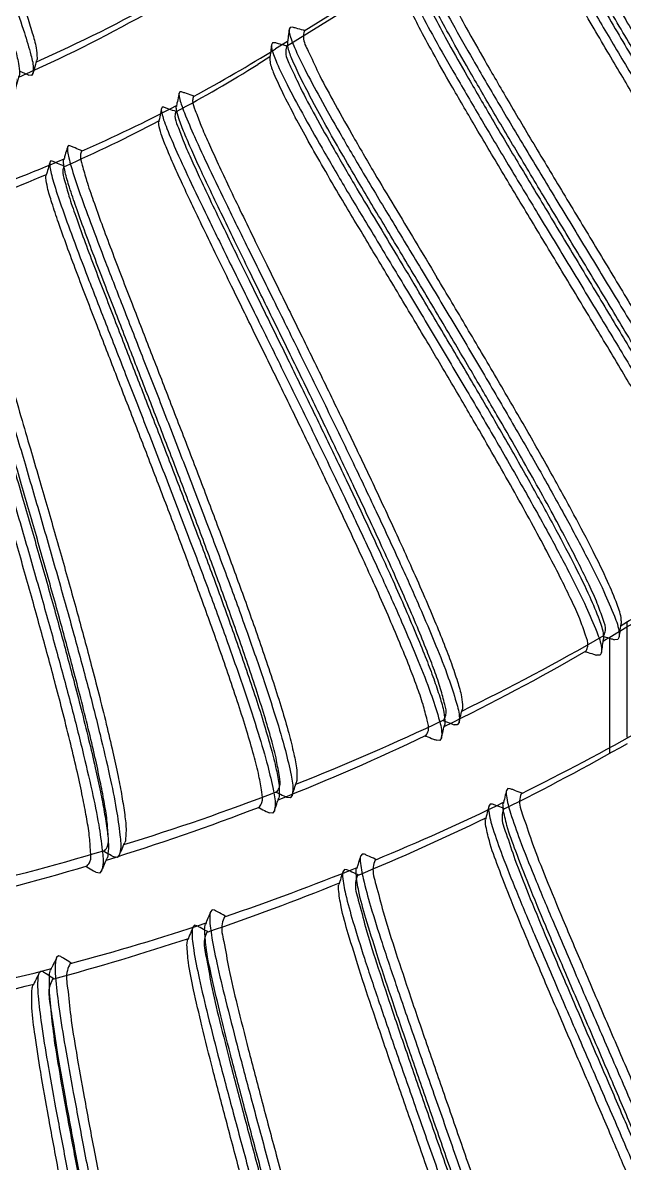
# Model space of a CAD drawing. Header units: inches. Extents: x 4821 to 127877, y 58012 to 433683.
# Drawn here: x 80522.1 to 80638, y 383498.8 to 383718.7 of the extents above; entities that cross this region are included whole.
import ezdxf

# ---------------------------------------------------------------- set-up
doc = ezdxf.new("R2010")
doc.units = ezdxf.units.IN
doc.header["$MEASUREMENT"] = 0
for name, color, linetype in [('A-FURN-FIXD', 10, 'Continuous'), ('A-WALL', 53, 'Continuous'), ('Cloums$0$A-COL-HAT', 8, 'Continuous'), ('EMG - ELEC - ID', 26, 'Continuous'), ('NECB-COLUM', 50, 'Continuous')]:
    doc.layers.add(name, color=color, linetype=linetype)

# ---------------------------------------------------------------- blocks, each defined once
blk = doc.blocks.new('COL BASEMT')
at = {"layer": 'Cloums$0$A-COL-HAT'}
h = blk.add_hatch(dxfattribs=at)
h.set_pattern_fill('ANSI31', color=256, scale=500)
h.set_pattern_definition([(45, (1452118.876, 42013.15), (-44.194174, 44.194174), [])])
h.paths.add_polyline_path([(1693546.85, 345625.99), (1693946.85, 345625.99), (1693950.94, 348875.93), (1693546.85, 348875.93)])
h.paths.add_polyline_path([(1688721.85, 335900.88), (1689121.55, 335900.88), (1689121.85, 337327.04), (1693949.19, 337326.96), (1693946.85, 345125.99), (1693546.85, 345125.99), (1693546.85, 337726.97), (1688721.85, 337727.04)])
h.paths.add_polyline_path([(1641271.85, 335200.88), (1640873.67, 335200.88), (1640871.85, 323973.06), (1689121.85, 323973.08), (1689121.4, 335200.88), (1688721.85, 335200.88), (1688721.85, 324373.08), (1641271.85, 324373.06)])
edge = h.paths.add_edge_path()
edge.add_line((1636446.85, 345125.99), (1636046.85, 345125.99))
edge.add_line((1636046.85, 345125.99), (1636049.02, 337698.91))
edge.add_arc((1626263.14, 338211.03), 9799.28, 305.315023, 357.004292, ccw=False)
edge.add_line((1631927.82, 330214.96), (1632171.53, 329896.4))
edge.add_arc((1626336.78, 338141.43), 10100.73, 305.285859, 355.375183)
edge.add_line((1636404.63, 337327), (1640874.01, 337327))
edge.add_line((1640874.01, 337327), (1640873.78, 335900.88))
edge.add_line((1640873.78, 335900.88), (1641271.85, 335900.88))
edge.add_line((1641271.85, 335900.88), (1641271.85, 337725.88))
edge.add_line((1641271.85, 337725.88), (1636446.85, 337725.88))
edge.add_line((1636446.85, 337725.88), (1636446.85, 345125.99))
h.paths.add_polyline_path([(1636046.85, 345625.99), (1636446.85, 345625.99), (1636446.85, 348875.93), (1636048.92, 348875.93)])
blk = doc.blocks.new('A$C0e128a0b')
at = {"layer": 'A-FURN-FIXD'}
for p, q in [((744.58, 408.64), (726.89, 408.64)), ((729.23, 407.4), (729.65, 407.17)), ((729.65, 407.17), (729.66, 406.67)), ((729, 405.06), (729, 405.07)), ((752.44, 390.74), (752.42, 390.36)), ((753.21, 392.4), (753.22, 392.4)), ((752.42, 390.36), (752.73, 390.15)), ((742.3, 382.92), (742.7, 382.65)), ((742.7, 382.65), (742.67, 382.16)), ((741.89, 380.6), (741.89, 380.61)), ((625.9, 376.46), (636.59, 359.22)), ((763.35, 370.08), (763.35, 370.08)), ((762.47, 368.48), (762.43, 368.1)), ((762.43, 368.1), (762.72, 367.88)), ((636.59, 359.22), (636.6, 359.22)), ((635.99, 357.45), (636.01, 357.1)), ((636.01, 357.1), (636.3, 356.94)), ((638.15, 356.71), (639.3, 354.86)), ((753.46, 357.38), (753.83, 357.08)), ((753.83, 357.08), (753.77, 356.59)), ((752.88, 355.11), (752.87, 355.12)), ((772.02, 347.08), (772.02, 347.07)), ((771.04, 345.54), (770.97, 345.16)), ((770.97, 345.16), (771.25, 344.92)), ((646.58, 342.3), (646.58, 342.29)), ((645.86, 340.46), (645.86, 340.22)), ((645.86, 340.22), (646.05, 340.11)), ((762.63, 330.96), (762.98, 330.63)), ((762.98, 330.63), (762.88, 330.15)), ((761.88, 328.75), (761.87, 328.76)), ((654.95, 325.2), (654.95, 325.2)), ((654.1, 323.43), (654.08, 323.2)), ((654.08, 323.2), (654.26, 323.07)), ((779.19, 323.49), (779.19, 323.48)), ((778.11, 322.03), (778.02, 321.66)), ((778.02, 321.66), (778.28, 321.39)), ((643.04, 317.78), (643.35, 317.55)), ((643.35, 317.55), (643.31, 317.16))]:
    blk.add_line(p, q, dxfattribs=at)
for major_axis, start_param, end_param in [((0, -344.55), 2.132639, 2.155482), ((0, -360.7), 2.056186, 2.116583), ((0, 344.55), -1.090388, -1.017899), ((0, -360.7), 1.987423, 2.047821), ((0, 344.55), -1.171836, -1.099348), ((0, 360.7), -1.222932, -1.162542), ((0, 236.88), -1.048468, -0.986111), ((0, -344.55), 1.888309, 1.960797), ((0, 360.7), -1.291694, -1.2313), ((0, 236.88), -1.129916, -1.060908), ((0, -220.73), 2.011617, 2.11081), ((0, 344.55), -1.334738, -1.262244), ((0, 236.88), -1.211365, -1.142351), ((0, -360.7), 1.781136, 1.841533)]:
    blk.add_ellipse((454.12, 224.12), major_axis=major_axis, ratio=0.9375, start_param=start_param, end_param=end_param, dxfattribs=at)
for points, knots in [([(612.09, 398.7), (612.32, 398.64), (613.08, 398.42), (614.62, 399.16), (616.76, 400.01), (619.36, 401.35), (622.34, 402.93), (625.78, 404.84), (629.68, 407.07), (633.75, 409.43), (637.67, 411.75), (641.37, 413.94), (645, 416.12), (648.72, 418.35), (652.52, 420.64), (656.36, 422.96), (660.27, 425.32), (664.27, 427.73), (668.41, 430.22), (672.67, 432.77), (676.99, 435.34), (681.25, 437.85), (685.33, 440.22), (689.08, 442.35), (692.39, 444.18), (695.3, 445.73), (697.83, 446.97), (699.93, 447.96), (701.22, 448.29), (701.73, 448.42)], [0, 0, 0, 0, 0.690239, 2.284358, 4.72726, 7.627866, 10.790025, 14.64526, 19.147212, 23.946311, 28.404651, 32.467572, 36.528566, 40.795891, 45.133806, 49.497285, 53.923198, 58.474379, 63.169886, 68.029175, 72.996436, 77.870221, 82.507879, 86.782205, 90.508502, 93.587184, 96.431268, 98.815078, 100.366223, 100.366223, 100.366223, 100.366223]), ([(611.8, 396.43), (611.81, 396.43), (612.04, 396.4), (613.1, 396.61), (615.28, 397.51), (618.78, 399.24), (623.39, 401.75), (629.02, 404.95), (635.51, 408.76), (642.62, 413.01), (650.19, 417.58), (658.01, 422.32), (665.82, 427.05), (673.37, 431.61), (680.46, 435.85), (686.93, 439.64), (692.56, 442.85), (697.18, 445.36), (700.68, 447.09), (702.86, 447.98), (703.91, 448.2), (704.14, 448.17), (704.16, 448.17)], [0, 0, 0, 0, 0.034322, 0.694612, 3.122357, 6.994947, 12.141399, 18.525059, 25.966745, 34.125712, 42.770477, 51.807306, 60.842476, 69.476209, 77.590156, 85.012601, 91.40187, 96.55442, 100.428609, 102.855193, 103.514908, 103.548885, 103.548885, 103.548885, 103.548885]), ([(703.86, 445.89), (703.65, 445.96), (702.94, 446.17), (701.49, 445.5), (699.47, 444.71), (697.02, 443.46), (694.23, 441.99), (691.05, 440.25), (687.45, 438.21), (683.52, 435.93), (679.37, 433.49), (675.12, 430.97), (670.91, 428.45), (666.83, 426), (662.91, 423.64), (659.13, 421.36), (655.43, 419.13), (651.78, 416.93), (648.19, 414.77), (644.7, 412.67), (641.23, 410.61), (637.63, 408.47), (633.81, 406.23), (629.92, 403.98), (626.28, 401.92), (623.11, 400.17), (620.33, 398.7), (617.91, 397.52), (615.9, 396.59), (614.68, 396.29), (614.2, 396.18)], [0, 0, 0, 0, 0.653019, 2.139955, 4.430175, 7.191183, 10.145732, 13.694962, 17.796573, 22.261254, 26.995035, 31.885209, 36.706219, 41.337205, 45.792221, 50.088834, 54.275232, 58.418002, 62.536257, 66.517692, 70.342647, 74.331534, 78.757898, 83.318853, 87.469377, 90.992729, 93.934891, 96.672103, 98.933779, 100.399361, 100.399361, 100.399361, 100.399361]), ([(624.05, 376.69), (624.06, 376.69), (624.3, 376.66), (625.36, 376.87), (627.55, 377.77), (631.07, 379.52), (635.69, 382.03), (641.29, 385.22), (647.72, 388.99), (654.82, 393.23), (662.4, 397.8), (670.24, 402.56), (678.08, 407.31), (685.64, 411.88), (692.72, 416.1), (699.14, 419.88), (704.75, 423.07), (709.38, 425.59), (712.91, 427.33), (715.1, 428.24), (716.16, 428.45), (716.4, 428.42), (716.41, 428.42)], [0, 0, 0, 0, 0.035958, 0.70042, 3.144311, 7.044507, 12.218462, 18.550035, 25.91017, 34.046271, 42.71695, 51.786011, 60.8534, 69.518407, 77.612922, 84.951443, 91.323918, 96.505421, 100.405887, 102.84916, 103.51312, 103.548805, 103.548805, 103.548805, 103.548805]), ([(624.34, 378.96), (624.58, 378.9), (625.38, 378.68), (627.01, 379.48), (629.39, 380.44), (632.51, 382.08), (636.49, 384.22), (641.48, 387.06), (647.54, 390.59), (654.46, 394.69), (661.9, 399.17), (669.59, 403.8), (677.27, 408.43), (684.71, 412.9), (691.6, 416.99), (697.64, 420.52), (702.61, 423.32), (706.56, 425.48), (709.66, 427.02), (712.01, 428.15), (713.4, 428.53), (713.94, 428.67)], [0, 0, 0, 0, 0.717453, 2.392969, 5.043094, 8.416437, 12.672496, 18.29253, 25.220278, 33.216506, 41.798749, 50.62578, 59.446485, 68.020348, 75.996638, 82.893591, 88.490495, 92.712112, 96.061, 98.680326, 100.330284, 100.330284, 100.330284, 100.330284]), ([(752.73, 390.15), (752.75, 390.15), (753, 390.09), (754.19, 390.2), (756.69, 390.91), (760.77, 392.37), (766.16, 394.52), (772.73, 397.27), (780.24, 400.49), (788.47, 404.05), (797.13, 407.8), (805.94, 411.59), (814.65, 415.28), (822.98, 418.72), (830.64, 421.77), (837.34, 424.27), (842.85, 426.18), (847.02, 427.31), (849.62, 427.9), (850.76, 427.73), (850.99, 427.7)], [0, 0, 0, 0, 0.048494, 0.787476, 3.477813, 7.765624, 13.543464, 20.592243, 28.720166, 37.597605, 46.992494, 56.500155, 65.84536, 74.82703, 83.054039, 90.134508, 95.930244, 100.248055, 102.992963, 103.664989, 103.664989, 103.664989, 103.664989]), ([(753.22, 392.4), (753.58, 392.3), (754.82, 391.98), (757.42, 393.03), (761.33, 394.24), (766.51, 396.35), (772.8, 398.92), (779.98, 401.98), (787.67, 405.28), (795.33, 408.58), (802.51, 411.65), (808.98, 414.39), (814.91, 416.86), (820.53, 419.16), (825.91, 421.31), (830.89, 423.23), (835.34, 424.87), (839.35, 426.25), (842.96, 427.39), (846, 428.11), (847.97, 428.45), (848.82, 428.29), (848.96, 428.26)], [0, 0, 0, 0, 1.104552, 3.744831, 7.891956, 13.375172, 20.131077, 27.962381, 36.32796, 44.7635, 52.524061, 59.296896, 65.466436, 71.440304, 77.197888, 82.535672, 87.17238, 91.198549, 95.068157, 98.33062, 100.488061, 100.89565, 100.89565, 100.89565, 100.89565]), ([(716.11, 426.15), (715.88, 426.21), (715.08, 426.43), (713.45, 425.63), (711.08, 424.67), (707.96, 423.03), (703.99, 420.9), (699.01, 418.07), (692.96, 414.54), (686.06, 410.45), (678.62, 405.98), (670.95, 401.35), (663.27, 396.72), (655.84, 392.26), (648.94, 388.16), (642.88, 384.63), (637.89, 381.81), (633.93, 379.65), (630.82, 378.09), (628.46, 376.96), (627.06, 376.58), (626.52, 376.44)], [0, 0, 0, 0, 0.716386, 2.387095, 5.031749, 8.403156, 12.648744, 18.263709, 25.170871, 33.151283, 41.723197, 50.538426, 59.354749, 67.923408, 75.904982, 82.823224, 88.434175, 92.676741, 96.03601, 98.667463, 100.327151, 100.327151, 100.327151, 100.327151]), ([(850.63, 425.32), (850.33, 425.49), (849.36, 426.03), (847.11, 425.46), (844.1, 424.82), (840.46, 423.65), (836.43, 422.27), (831.95, 420.61), (826.93, 418.68), (821.51, 416.51), (815.85, 414.2), (809.89, 411.7), (803.38, 408.95), (796.19, 405.88), (788.53, 402.59), (780.89, 399.31), (773.78, 396.29), (767.55, 393.71), (762.43, 391.74), (758.58, 390.3), (756.37, 389.83), (755.52, 389.65)], [0, 0, 0, 0, 1.008347, 3.170927, 6.442432, 10.330953, 14.37758, 19.052955, 24.434073, 30.234158, 36.24771, 42.457385, 49.27114, 57.061223, 65.477834, 73.788671, 81.544212, 88.223455, 93.641459, 97.731579, 100.325478, 100.325478, 100.325478, 100.325478]), ([(658.28, 368.26), (660.65, 369.69), (665.56, 372.64), (673.14, 377.22), (681.08, 381.98), (689.1, 386.75), (696.92, 391.32), (704.31, 395.56), (711.09, 399.33), (717.01, 402.47), (721.89, 404.93), (725.59, 406.48), (727.92, 407.4), (729.01, 407.4), (729.23, 407.4)], [0, 0, 0, 0, 8.068925, 16.754219, 25.905363, 35.139322, 44.027237, 52.403797, 60.094598, 66.726742, 72.06874, 76.093793, 78.639143, 79.304998, 79.304998, 79.304998, 79.304998]), ([(727.17, 407.74), (726.97, 407.73), (725.98, 407.72), (723.81, 406.94), (720.35, 405.5), (715.78, 403.25), (710.24, 400.35), (703.89, 396.85), (696.91, 392.89), (689.52, 388.59), (681.91, 384.11), (676.8, 381.06), (674.24, 379.53)], [0, 0, 0, 0, 0.589944, 2.938105, 6.667551, 11.691939, 17.869953, 25.020278, 32.927341, 41.357679, 50.056093, 58.760887, 58.760887, 58.760887, 58.760887]), ([(729.23, 407.4), (729.06, 407.43), (728.51, 407.51), (727.93, 407.6), (727.52, 407.67), (727.47, 407.67)], [0, 0, 0, 0, 0.52589, 1.634309, 1.760278, 1.760278, 1.760278, 1.760278]), ([(729.17, 405.05), (729.28, 405.43), (729.44, 405.97), (729.61, 406.51), (729.66, 406.67)], [0, 0, 0, 0, 1.108988, 1.581741, 1.581741, 1.581741, 1.581741]), ([(729, 405.07), (728.75, 405.17), (727.97, 405.5), (726.27, 404.83), (723.97, 404.05), (721.15, 402.75), (717.89, 401.17), (714.12, 399.23), (709.87, 396.95), (705.32, 394.43), (700.44, 391.67), (694.96, 388.52), (688.67, 384.85), (681.6, 380.66), (674.13, 376.21), (666.77, 371.79), (661.96, 368.91), (659.66, 367.53)], [0, 0, 0, 0, 0.770609, 2.458742, 5.038687, 8.097993, 11.510863, 15.721973, 20.51313, 25.644505, 30.952124, 36.94622, 44.125158, 52.275901, 60.971225, 69.558792, 77.383865, 77.383865, 77.383865, 77.383865]), ([(762.72, 367.88), (762.74, 367.87), (762.99, 367.79), (764.19, 367.82), (766.73, 368.35), (770.9, 369.51), (776.42, 371.26), (783.15, 373.52), (790.86, 376.18), (799.32, 379.14), (808.22, 382.25), (817.29, 385.4), (826.21, 388.44), (834.71, 391.24), (842.49, 393.71), (849.31, 395.71), (854.94, 397.21), (859.17, 398.03), (861.81, 398.43), (862.94, 398.18), (863.16, 398.13)], [0, 0, 0, 0, 0.049016, 0.789204, 3.484228, 7.779572, 13.567231, 20.623337, 28.746944, 37.645548, 47.063952, 56.595933, 66.000545, 74.894476, 83.03988, 90.111312, 95.916361, 100.241615, 102.991211, 103.66485, 103.66485, 103.66485, 103.66485]), ([(763.35, 370.08), (763.71, 369.96), (764.94, 369.54), (767.66, 370.42), (771.71, 371.36), (777.11, 373.12), (783.65, 375.27), (791.14, 377.84), (799.33, 380.68), (807.91, 383.66), (816.65, 386.66), (825.26, 389.57), (833.49, 392.26), (841.03, 394.62), (847.64, 396.54), (853.11, 397.98), (857.26, 398.77), (859.85, 399.13), (860.97, 398.9), (861.18, 398.86)], [0, 0, 0, 0, 1.109412, 3.796545, 8.041319, 13.640126, 20.483935, 28.406104, 37.00626, 46.06673, 55.246269, 64.302281, 72.898368, 80.822347, 87.666917, 93.268322, 97.525927, 100.250307, 100.895687, 100.895687, 100.895687, 100.895687]), ([(862.66, 395.79), (862.28, 395.99), (861.07, 396.66), (858.18, 396.02), (854.07, 395.35), (848.57, 393.85), (841.95, 391.95), (834.4, 389.58), (826.17, 386.89), (817.56, 383.98), (808.83, 380.98), (800.25, 378.01), (792.08, 375.17), (784.61, 372.62), (778.09, 370.45), (772.72, 368.81), (768.67, 367.61), (766.37, 367.29), (765.48, 367.17)], [0, 0, 0, 0, 1.241629, 3.98204, 8.254519, 13.867337, 20.72205, 28.654579, 37.255081, 46.308455, 55.482481, 64.534508, 73.118983, 81.021165, 87.843037, 93.418181, 97.636813, 100.298727, 100.298727, 100.298727, 100.298727]), ([(753.08, 392.41), (752.93, 392.02), (752.72, 391.46), (752.51, 390.91), (752.44, 390.74)], [0, 0, 0, 0, 1.176813, 1.676702, 1.676702, 1.676702, 1.676702]), ([(752.73, 390.15), (752.87, 390.12), (753.4, 389.99), (754, 389.85), (754.45, 389.74), (754.52, 389.73)], [0, 0, 0, 0, 0.437538, 1.614782, 1.815134, 1.815134, 1.815134, 1.815134]), ([(646.05, 340.11), (646.08, 340.1), (646.33, 340.07), (646.92, 340.19), (647.9, 340.48), (649.89, 341.23), (653.12, 342.64), (657.87, 344.85), (663.7, 347.66), (670.43, 350.96), (677.83, 354.61), (685.71, 358.5), (693.85, 362.48), (702, 366.43), (709.91, 370.19), (717.38, 373.66), (724.22, 376.72), (730.17, 379.24), (735.05, 381.18), (738.74, 382.36), (741.05, 383.03), (742.09, 382.94), (742.3, 382.92)], [0, 0, 0, 0, 0.103211, 0.738199, 1.749354, 3.139811, 6.998583, 12.142051, 18.53737, 25.990967, 34.15619, 42.790462, 51.792323, 60.772634, 69.372092, 77.536232, 84.996676, 91.406067, 96.568055, 100.455476, 102.912367, 103.545475, 103.545475, 103.545475, 103.545475]), ([(646.58, 342.29), (646.79, 342.24), (647.5, 342.07), (648.99, 342.73), (651.12, 343.47), (653.71, 344.63), (656.68, 345.98), (660.11, 347.59), (664.02, 349.47), (668.15, 351.48), (672.17, 353.45), (675.96, 355.3), (679.64, 357.11), (683.39, 358.95), (687.23, 360.82), (691.12, 362.72), (695.02, 364.61), (698.92, 366.48), (702.8, 368.34), (706.6, 370.14), (710.35, 371.88), (714.19, 373.66), (718.29, 375.52), (722.52, 377.39), (726.57, 379.11), (730.11, 380.55), (733.2, 381.73), (735.89, 382.63), (738.11, 383.32), (739.45, 383.42), (739.98, 383.46)], [0, 0, 0, 0, 0.621638, 2.15968, 4.542814, 7.39109, 10.462042, 14.167728, 18.509561, 23.207867, 27.654919, 31.673596, 35.593543, 39.701261, 43.920633, 48.162618, 52.404908, 56.649432, 60.886348, 65.040177, 69.005095, 73.036121, 77.492811, 82.241039, 86.654574, 90.423552, 93.530045, 96.392371, 98.793906, 100.374527, 100.374527, 100.374527, 100.374527]), ([(742.3, 382.92), (742.13, 382.96), (741.59, 383.09), (741.01, 383.23), (740.6, 383.33), (740.56, 383.34)], [0, 0, 0, 0, 0.526371, 1.635251, 1.76706, 1.76706, 1.76706, 1.76706]), ([(742.06, 380.58), (742.2, 380.95), (742.4, 381.48), (742.61, 382), (742.67, 382.16)], [0, 0, 0, 0, 1.108691, 1.580776, 1.580776, 1.580776, 1.580776]), ([(741.89, 380.61), (741.66, 380.74), (740.94, 381.12), (739.27, 380.65), (737.04, 380.11), (734.3, 379.13), (731.17, 377.95), (727.55, 376.47), (723.45, 374.72), (719.17, 372.83), (715.05, 370.96), (711.17, 369.17), (707.37, 367.38), (703.51, 365.55), (699.58, 363.68), (695.67, 361.8), (691.8, 359.92), (687.96, 358.05), (684.18, 356.2), (680.49, 354.39), (676.86, 352.61), (673.1, 350.77), (669.1, 348.82), (665.02, 346.84), (661.17, 344.99), (657.81, 343.41), (654.88, 342.07), (652.33, 340.99), (650.24, 340.12), (648.98, 339.82), (648.49, 339.7)], [0, 0, 0, 0, 0.748026, 2.356489, 4.799364, 7.699858, 10.856165, 14.704036, 19.199422, 23.998447, 28.460661, 32.511977, 36.55425, 40.798507, 45.08662, 49.337857, 53.544301, 57.72473, 61.880413, 65.915626, 69.778852, 73.773486, 78.201556, 82.844539, 87.109465, 90.742827, 93.767187, 96.57388, 98.907645, 100.404407, 100.404407, 100.404407, 100.404407]), ([(658.32, 369.99), (660, 370.99), (663.45, 373.06), (668.76, 376.25), (672.39, 378.42), (674.24, 379.53)], [0, 0, 0, 0, 5.716377, 11.773914, 18.093891, 18.093891, 18.093891, 18.093891]), ([(636.6, 359.22), (636.91, 359.16), (637.97, 358.98), (640.08, 360.1), (643.27, 361.49), (647.49, 363.8), (652.62, 366.66), (656.33, 368.83), (658.32, 369.99)], [0, 0, 0, 0, 0.932995, 3.150505, 6.657325, 11.347271, 17.165017, 23.900694, 23.900694, 23.900694, 23.900694]), ([(763.22, 370.1), (763.04, 369.72), (762.79, 369.18), (762.55, 368.64), (762.47, 368.48)], [0, 0, 0, 0, 1.177283, 1.677567, 1.677567, 1.677567, 1.677567]), ([(636.3, 356.94), (636.31, 356.94), (636.52, 356.91), (637.5, 357.09), (639.53, 357.91), (642.8, 359.5), (647.13, 361.83), (652.42, 364.82), (656.23, 367.06), (658.28, 368.26)], [0, 0, 0, 0, 0.019814, 0.640149, 2.88409, 6.472908, 11.324497, 17.307829, 24.257931, 24.257931, 24.257931, 24.257931]), ([(771.25, 344.92), (771.27, 344.91), (771.52, 344.81), (772.72, 344.75), (775.31, 345.1), (779.55, 345.96), (785.18, 347.3), (792.04, 349.06), (799.91, 351.15), (808.53, 353.48), (817.6, 355.94), (826.85, 358.41), (835.94, 360.78), (844.59, 362.96), (852.51, 364.85), (859.43, 366.34), (865.14, 367.43), (869.42, 367.93), (872.07, 368.14), (873.19, 367.81), (873.4, 367.74)], [0, 0, 0, 0, 0.049144, 0.794029, 3.517258, 7.824742, 13.598727, 20.660966, 28.802404, 37.691641, 47.093431, 56.620057, 66.021057, 74.910664, 83.051715, 90.119383, 95.921055, 100.243699, 102.991742, 103.664589, 103.664589, 103.664589, 103.664589]), ([(772.02, 347.07), (772.37, 346.92), (773.58, 346.42), (776.34, 347.1), (780.45, 347.74), (785.95, 349.1), (792.61, 350.76), (800.25, 352.78), (808.6, 355.01), (817.36, 357.35), (826.27, 359.71), (835.05, 361.97), (843.43, 364.06), (851.1, 365.86), (857.82, 367.31), (863.36, 368.28), (867.57, 368.92), (869.92, 368.82), (870.84, 368.77)], [0, 0, 0, 0, 1.109454, 3.801206, 8.043855, 13.64191, 20.487136, 28.411489, 37.009737, 46.069461, 55.249242, 64.305031, 72.900508, 80.823805, 87.66794, 93.268946, 97.526139, 100.250366, 100.250366, 100.250366, 100.250366]), ([(659.66, 367.53), (658.15, 366.65), (655.29, 364.98), (651.21, 362.65), (648.61, 361.24), (647.41, 360.58)], [0, 0, 0, 0, 5.100043, 9.713068, 13.749771, 13.749771, 13.749771, 13.749771]), ([(762.72, 367.88), (762.86, 367.83), (763.38, 367.67), (763.97, 367.48), (764.41, 367.34), (764.48, 367.32)], [0, 0, 0, 0, 0.437086, 1.613892, 1.819375, 1.819375, 1.819375, 1.819375]), ([(872.75, 365.44), (872.39, 365.67), (871.22, 366.43), (868.3, 366), (864.15, 365.63), (858.57, 364.54), (851.85, 363.13), (844.16, 361.32), (835.78, 359.24), (827.01, 356.97), (818.1, 354.61), (809.35, 352.28), (801.01, 350.05), (793.4, 348.05), (786.75, 346.36), (781.29, 345.12), (777.17, 344.22), (774.86, 344.07), (773.96, 344.01)], [0, 0, 0, 0, 1.241645, 3.981918, 8.254058, 13.866536, 20.7209, 28.652832, 37.252735, 46.305871, 55.480111, 64.5313, 73.113721, 81.017862, 87.841079, 93.415585, 97.632078, 100.298708, 100.298708, 100.298708, 100.298708]), ([(638.37, 356.67), (638.55, 356.68), (639.37, 356.73), (641.12, 357.46), (643.96, 358.74), (646.14, 359.91), (647.41, 360.58)], [0, 0, 0, 0, 0.509925, 2.435047, 5.517171, 9.697905, 9.697905, 9.697905, 9.697905]), ([(636.45, 359.14), (636.35, 358.75), (636.19, 358.19), (636.04, 357.63), (635.99, 357.45)], [0, 0, 0, 0, 1.108355, 1.634601, 1.634601, 1.634601, 1.634601]), ([(654.26, 323.07), (654.29, 323.06), (654.53, 323.01), (655.12, 323.08), (656.09, 323.27), (658.09, 323.83), (661.38, 324.93), (666.24, 326.71), (672.24, 328.99), (679.2, 331.7), (686.88, 334.7), (695.06, 337.9), (703.53, 341.19), (712.02, 344.44), (720.25, 347.53), (728, 350.34), (735.06, 352.81), (741.18, 354.8), (746.17, 356.3), (749.9, 357.15), (752.23, 357.61), (753.25, 357.42), (753.46, 357.38)], [0, 0, 0, 0, 0.103343, 0.730982, 1.719263, 3.073615, 6.851374, 11.959171, 18.342201, 25.797585, 33.979378, 42.642314, 51.703123, 60.770099, 69.442843, 77.63266, 85.106161, 91.518952, 96.655639, 100.480809, 102.913515, 103.545791, 103.545791, 103.545791, 103.545791]), ([(654.96, 325.2), (655.16, 325.13), (655.85, 324.89), (657.39, 325.42), (659.68, 326), (662.68, 327.07), (666.21, 328.32), (670.11, 329.79), (674.19, 331.34), (678.2, 332.89), (682.04, 334.38), (685.73, 335.81), (689.4, 337.24), (693.16, 338.7), (697.01, 340.19), (700.9, 341.69), (704.8, 343.18), (708.71, 344.67), (712.61, 346.14), (716.44, 347.57), (720.21, 348.95), (723.98, 350.32), (727.89, 351.71), (731.98, 353.13), (736.14, 354.52), (740.14, 355.79), (743.78, 356.86), (746.87, 357.62), (749.28, 358.14), (750.65, 358.13), (751.18, 358.12)], [0, 0, 0, 0, 0.621894, 2.136035, 4.562821, 7.738689, 11.471663, 15.64814, 20.026533, 24.328774, 28.343541, 32.158248, 35.984001, 39.973761, 44.052477, 48.157301, 52.264104, 56.374575, 60.485997, 64.547816, 68.456215, 72.324422, 76.372528, 80.704603, 85.118118, 89.333285, 93.102642, 96.316421, 98.79164, 100.367745, 100.367745, 100.367745, 100.367745]), ([(753.46, 357.38), (753.29, 357.44), (752.76, 357.62), (752.2, 357.81), (751.8, 357.94), (751.76, 357.96)], [0, 0, 0, 0, 0.525588, 1.634139, 1.767189, 1.767189, 1.767189, 1.767189]), ([(636.3, 356.94), (636.46, 356.92), (636.99, 356.86), (637.6, 356.78), (638.06, 356.72), (638.15, 356.71)], [0, 0, 0, 0, 0.470618, 1.578171, 1.842484, 1.842484, 1.842484, 1.842484]), ([(753.03, 355.08), (753.21, 355.43), (753.45, 355.94), (753.69, 356.44), (753.77, 356.59)], [0, 0, 0, 0, 1.108907, 1.58126, 1.58126, 1.58126, 1.58126]), ([(752.87, 355.12), (752.65, 355.26), (751.96, 355.71), (750.25, 355.38), (747.88, 355.02), (744.76, 354.19), (741.13, 353.14), (737.13, 351.87), (732.96, 350.48), (728.85, 349.05), (724.92, 347.65), (721.1, 346.27), (717.27, 344.86), (713.35, 343.4), (709.39, 341.91), (705.46, 340.41), (701.58, 338.92), (697.73, 337.44), (693.94, 335.97), (690.23, 334.53), (686.6, 333.12), (682.95, 331.71), (679.14, 330.23), (675.14, 328.69), (671.08, 327.14), (667.19, 325.69), (663.68, 324.42), (660.71, 323.44), (658.45, 322.72), (657.16, 322.52), (656.67, 322.45)], [0, 0, 0, 0, 0.749702, 2.340985, 4.833895, 8.054077, 11.815543, 16.028855, 20.449365, 24.797751, 28.869157, 32.779421, 36.768441, 40.926984, 45.109327, 49.246857, 53.329573, 57.376412, 61.396927, 65.330333, 69.102648, 72.878621, 76.867243, 81.151672, 85.515891, 89.677765, 93.393233, 96.534895, 98.918309, 100.399505, 100.399505, 100.399505, 100.399505]), ([(771.89, 347.1), (771.69, 346.74), (771.41, 346.22), (771.13, 345.7), (771.04, 345.54)], [0, 0, 0, 0, 1.177473, 1.677953, 1.677953, 1.677953, 1.677953]), ([(771.25, 344.92), (771.39, 344.86), (771.9, 344.66), (772.47, 344.43), (772.9, 344.26), (772.97, 344.23)], [0, 0, 0, 0, 0.436678, 1.613452, 1.816468, 1.816468, 1.816468, 1.816468]), ([(646.43, 342.11), (646.3, 341.73), (646.11, 341.18), (645.92, 340.63), (645.86, 340.46)], [0, 0, 0, 0, 1.109122, 1.635892, 1.635892, 1.635892, 1.635892]), ([(646.05, 340.11), (646.2, 340.08), (646.73, 339.97), (647.36, 339.85), (647.83, 339.75), (647.94, 339.73)], [0, 0, 0, 0, 0.472739, 1.581808, 1.908916, 1.908916, 1.908916, 1.908916]), ([(778.28, 321.39), (778.3, 321.39), (778.54, 321.27), (779.73, 321.12), (782.31, 321.27), (786.59, 321.81), (792.28, 322.74), (799.24, 323.99), (807.22, 325.5), (815.97, 327.19), (825.17, 328.97), (834.56, 330.76), (843.78, 332.47), (852.56, 334), (860.58, 335.31), (867.59, 336.29), (873.36, 336.96), (877.67, 337.15), (880.35, 337.17), (881.45, 336.76), (881.66, 336.68)], [0, 0, 0, 0, 0.048671, 0.788412, 3.481527, 7.774072, 13.557288, 20.61318, 28.74774, 37.632742, 47.031855, 56.557725, 65.960571, 74.853465, 83.000969, 90.075005, 95.865794, 100.205031, 102.985128, 103.664832, 103.664832, 103.664832, 103.664832]), ([(779.19, 323.48), (779.53, 323.31), (780.7, 322.71), (783.5, 323.19), (787.64, 323.53), (793.21, 324.48), (799.97, 325.65), (807.71, 327.11), (816.19, 328.72), (825.07, 330.41), (834.12, 332.11), (843.02, 333.73), (851.51, 335.2), (859.29, 336.43), (866.09, 337.39), (871.68, 337.94), (875.92, 338.28), (878.26, 338), (879.17, 337.89)], [0, 0, 0, 0, 1.109425, 3.796269, 8.040724, 13.639115, 20.481867, 28.405721, 37.003738, 46.063848, 55.243643, 64.29914, 72.894582, 80.818066, 87.66502, 93.265747, 97.521373, 100.250423, 100.250423, 100.250423, 100.250423]), ([(880.86, 334.42), (880.52, 334.69), (879.4, 335.53), (876.46, 335.31), (872.29, 335.25), (866.66, 334.57), (859.86, 333.65), (852.07, 332.41), (843.57, 330.94), (834.68, 329.33), (825.64, 327.63), (816.76, 325.94), (808.3, 324.33), (800.57, 322.89), (793.83, 321.69), (788.3, 320.85), (784.14, 320.26), (781.82, 320.28), (780.93, 320.29)], [0, 0, 0, 0, 1.241691, 3.98684, 8.257455, 13.869623, 20.726828, 28.658824, 37.258531, 46.3113, 55.485463, 64.536969, 73.119284, 81.023146, 87.84411, 93.418903, 97.637233, 100.298901, 100.298901, 100.298901, 100.298901]), ([(662, 307.43), (662.21, 307.35), (662.93, 307.05), (664.6, 307.48), (667.07, 307.89), (670.35, 308.76), (674.4, 309.83), (679.19, 311.18), (684.52, 312.72), (690.03, 314.33), (695.36, 315.89), (700.29, 317.33), (704.81, 318.65), (709.07, 319.89), (713.25, 321.09), (717.42, 322.28), (721.58, 323.45), (725.63, 324.57), (729.6, 325.65), (733.67, 326.74), (737.99, 327.86), (742.44, 328.97), (746.65, 329.96), (750.34, 330.76), (753.54, 331.38), (756.3, 331.79), (758.58, 332.08), (759.9, 331.95), (760.43, 331.9)], [0, 0, 0, 0, 0.651321, 2.270947, 4.861313, 8.197187, 12.275415, 17.28241, 22.90697, 28.693396, 34.269165, 39.314117, 43.888833, 48.190529, 52.441385, 56.750863, 61.041252, 65.211385, 69.179719, 73.220502, 77.685136, 82.409775, 86.782482, 90.512603, 93.592128, 96.435771, 98.815271, 100.379624, 100.379624, 100.379624, 100.379624]), ([(762.63, 330.96), (762.46, 331.04), (761.96, 331.26), (761.41, 331.5), (761.02, 331.67), (760.98, 331.68)], [0, 0, 0, 0, 0.526408, 1.635306, 1.767139, 1.767139, 1.767139, 1.767139]), ([(661.14, 305.37), (661.17, 305.36), (661.41, 305.29), (662.01, 305.31), (663.02, 305.42), (665.11, 305.82), (668.52, 306.65), (673.53, 308.01), (679.68, 309.76), (686.76, 311.83), (694.57, 314.14), (702.91, 316.61), (711.58, 319.14), (720.26, 321.64), (728.68, 323.99), (736.6, 326.13), (743.82, 327.97), (750.08, 329.43), (755.2, 330.5), (759.02, 331.03), (761.41, 331.29), (762.42, 331.02), (762.63, 330.97)], [0, 0, 0, 0, 0.103589, 0.739317, 1.751646, 3.143621, 7.006789, 12.152711, 18.523406, 25.907023, 33.97759, 42.606376, 51.642797, 60.68316, 69.335654, 77.509232, 84.97615, 91.392524, 96.560111, 100.451821, 102.911327, 103.54559, 103.54559, 103.54559, 103.54559]), ([(762.03, 328.7), (762.23, 329.04), (762.51, 329.52), (762.79, 330), (762.88, 330.15)], [0, 0, 0, 0, 1.10848, 1.579988, 1.579988, 1.579988, 1.579988]), ([(761.87, 328.76), (761.67, 328.92), (761.03, 329.42), (759.35, 329.25), (757.11, 329.12), (754.32, 328.64), (751.11, 328.03), (747.4, 327.22), (743.16, 326.22), (738.69, 325.11), (734.35, 323.98), (730.26, 322.89), (726.27, 321.8), (722.19, 320.67), (718.01, 319.5), (713.81, 318.3), (709.62, 317.1), (705.33, 315.86), (700.78, 314.53), (695.82, 313.08), (690.48, 311.51), (684.98, 309.91), (679.7, 308.39), (674.99, 307.07), (671.03, 306), (667.83, 305.23), (665.41, 304.68), (664.04, 304.58), (663.52, 304.55)], [0, 0, 0, 0, 0.73442, 2.30614, 4.698343, 7.555406, 10.646755, 14.401491, 18.802608, 23.551682, 28.031204, 32.085401, 36.080675, 40.28082, 44.595846, 48.926178, 53.194259, 57.518251, 62.123077, 67.207394, 72.80627, 78.580889, 84.153404, 89.071492, 93.048475, 96.30133, 98.815172, 100.378993, 100.378993, 100.378993, 100.378993]), ([(654.79, 325.03), (654.64, 324.67), (654.41, 324.13), (654.17, 323.6), (654.1, 323.43)], [0, 0, 0, 0, 1.108962, 1.63566, 1.63566, 1.63566, 1.63566]), ([(654.26, 323.07), (654.41, 323.02), (654.92, 322.87), (655.54, 322.69), (656.01, 322.56), (656.11, 322.53)], [0, 0, 0, 0, 0.472704, 1.581505, 1.907329, 1.907329, 1.907329, 1.907329]), ([(779.06, 323.52), (778.84, 323.17), (778.52, 322.68), (778.21, 322.18), (778.11, 322.03)], [0, 0, 0, 0, 1.177297, 1.678364, 1.678364, 1.678364, 1.678364]), ([(778.28, 321.39), (778.42, 321.33), (778.91, 321.09), (779.47, 320.82), (779.89, 320.61), (779.95, 320.58)], [0, 0, 0, 0, 0.437021, 1.613842, 1.815004, 1.815004, 1.815004, 1.815004]), ([(546.31, 276.47), (546.36, 276.47), (546.59, 276.46), (547.12, 276.62), (547.97, 276.91), (549.15, 277.39), (550.62, 278.02), (553.14, 279.15), (556.95, 280.92), (562.26, 283.43), (568.46, 286.38), (575.33, 289.65), (582.69, 293.12), (590.32, 296.69), (598.08, 300.27), (605.76, 303.75), (613.19, 307.03), (620.17, 310.03), (626.51, 312.65), (631.98, 314.77), (636.45, 316.39), (639.81, 317.35), (641.91, 317.91), (642.84, 317.8), (643.04, 317.78)], [0, 0, 0, 0, 0.147105, 0.695557, 1.591431, 2.834682, 4.416251, 6.311419, 10.968519, 16.761395, 23.575404, 31.131765, 39.137588, 47.475633, 55.910696, 64.252041, 72.258936, 79.817539, 86.640782, 92.448936, 97.126469, 100.636037, 102.837662, 103.429414, 103.429414, 103.429414, 103.429414]), ([(547, 278.57), (547.18, 278.56), (547.87, 278.52), (549.24, 279.19), (551.32, 279.98), (553.85, 281.15), (556.78, 282.49), (560.15, 284.06), (564, 285.88), (568.19, 287.86), (572.66, 289.97), (577.62, 292.32), (583.37, 295.02), (589.91, 298.06), (596.82, 301.24), (603.46, 304.23), (609.36, 306.85), (614.49, 309.07), (619.1, 311.03), (623.43, 312.81), (627.43, 314.4), (630.94, 315.72), (634.01, 316.82), (636.68, 317.64), (638.87, 318.28), (640.18, 318.38), (640.7, 318.42)], [0, 0, 0, 0, 0.535256, 2.013641, 4.344768, 7.154447, 10.182806, 13.846186, 18.081075, 22.686123, 27.460613, 32.617145, 38.828085, 46.127417, 53.809494, 61.19933, 67.558099, 72.812019, 77.64007, 82.300773, 86.596318, 90.319291, 93.382982, 96.213561, 98.576216, 100.113406, 100.113406, 100.113406, 100.113406]), ([(643.04, 317.78), (642.57, 317.92), (641.97, 318.09), (641.38, 318.26), (641.26, 318.3)], [0, 0, 0, 0, 1.460857, 1.825694, 1.825694, 1.825694, 1.825694])]:
    blk.add_open_spline(points, degree=3, knots=knots, dxfattribs=at)
for points in [[(727.47, 407.67), (727.37, 407.69), (727.27, 407.7), (727.16, 407.72)], [(729.11, 404.86), (729.13, 404.93), (729.15, 404.99), (729.17, 405.05)], [(753.14, 392.55), (753.12, 392.5), (753.1, 392.46), (753.08, 392.41)], [(754.52, 389.73), (754.6, 389.71), (754.68, 389.69), (754.77, 389.67)], [(755.52, 389.65), (755.26, 389.65), (755.01, 389.64), (754.76, 389.63)], [(739.98, 383.46), (740.07, 383.44), (740.17, 383.43), (740.26, 383.42)], [(740.56, 383.34), (740.46, 383.37), (740.36, 383.39), (740.26, 383.42)], [(741.98, 380.4), (742.01, 380.46), (742.03, 380.52), (742.06, 380.58)], [(763.28, 370.24), (763.26, 370.19), (763.24, 370.15), (763.22, 370.1)], [(764.48, 367.32), (764.56, 367.29), (764.64, 367.27), (764.72, 367.24)], [(765.48, 367.17), (765.22, 367.18), (764.97, 367.2), (764.71, 367.21)], [(636.51, 359.35), (636.49, 359.28), (636.47, 359.21), (636.45, 359.14)], [(751.18, 358.12), (751.27, 358.1), (751.37, 358.08), (751.46, 358.06)], [(751.76, 357.96), (751.66, 357.99), (751.56, 358.02), (751.46, 358.06)], [(638.15, 356.71), (638.23, 356.7), (638.3, 356.69), (638.38, 356.68)], [(752.95, 354.9), (752.98, 354.96), (753.01, 355.02), (753.03, 355.08)], [(771.96, 347.23), (771.94, 347.19), (771.91, 347.15), (771.89, 347.1)], [(772.97, 344.23), (773.05, 344.2), (773.13, 344.17), (773.21, 344.14)], [(773.96, 344.01), (773.7, 344.04), (773.45, 344.08), (773.2, 344.11)], [(646.53, 342.38), (646.5, 342.29), (646.46, 342.2), (646.43, 342.11)], [(647.94, 339.73), (647.99, 339.72), (648.04, 339.71), (648.09, 339.7)], [(648.49, 339.7), (648.36, 339.7), (648.22, 339.69), (648.09, 339.69)], [(760.43, 331.9), (760.52, 331.87), (760.61, 331.84), (760.69, 331.81)], [(760.98, 331.68), (760.88, 331.73), (760.79, 331.77), (760.69, 331.81)], [(761.94, 328.54), (761.97, 328.59), (762, 328.65), (762.03, 328.7)], [(654.91, 325.29), (654.87, 325.21), (654.83, 325.12), (654.79, 325.03)], [(779.14, 323.65), (779.11, 323.61), (779.09, 323.57), (779.06, 323.52)], [(656.11, 322.53), (656.16, 322.51), (656.21, 322.5), (656.26, 322.48)], [(656.67, 322.45), (656.53, 322.46), (656.4, 322.46), (656.26, 322.47)], [(779.95, 320.58), (780.03, 320.54), (780.11, 320.51), (780.18, 320.47)], [(780.93, 320.29), (780.67, 320.34), (780.42, 320.39), (780.17, 320.44)], [(640.7, 318.42), (640.81, 318.4), (640.92, 318.39), (641.03, 318.37)], [(641.26, 318.3), (641.18, 318.32), (641.1, 318.34), (641.03, 318.36)], [(642.7, 315.78), (642.9, 316.24), (643.11, 316.7), (643.31, 317.16)]]:
    blk.add_open_spline(points, degree=3, dxfattribs=at)

msp = doc.modelspace()

# ---------------------------------------------------------------- hatches: boundary and pattern name
at = {"layer": 'A-WALL'}
h = msp.add_hatch(dxfattribs=at)
h.set_pattern_fill('ANSI36', color=3, scale=250)
h.set_pattern_definition([(45, (-1206225.3, -363005.7), (420.9495, 1543.4815), [1984.375, -396.875, 0, -396.875])])
h.paths.add_polyline_path([(86321.51, 396060.39), (78773.72, 396060.36), (78773.72, 379510.37), (86321.51, 379510.37)])
h.paths.add_polyline_path([(35926.89, 396110.37), (28823.73, 396110.37), (28823.73, 387310.43), (35926.89, 387310.43)])
h = msp.add_hatch(dxfattribs=at)
h.set_pattern_fill('ANSI36', color=3, scale=250)
h.set_pattern_definition([(45, (-1206228.7, -363008.7), (420.9495, 1543.4815), [1984.375, -396.875, 0, -396.875])])
h.paths.add_polyline_path([(86318.11, 396057.41), (78770.32, 396057.38), (78770.32, 379507.39), (86318.11, 379507.39)])
h.paths.add_polyline_path([(35923.49, 396107.39), (28820.33, 396107.39), (28820.33, 387307.45), (35923.49, 387307.44)])

# ---------------------------------------------------------------- block references
at = {"layer": 'EMG - ELEC - ID', "xscale": 1.260932877019967, "yscale": 1.260932877019967, "zscale": 1.260932877019967, "rotation": 270.0008681710996}
for p in [(80123.35, 384519.79), (80119.95, 384516.81)]:
    msp.add_blockref('A$C0e128a0b', p, dxfattribs=at)
at = {"layer": 'NECB-COLUM'}
for p in [(-1607623.13, 42184.44), (-1607626.53, 42181.46)]:
    msp.add_blockref('COL BASEMT', p, dxfattribs=at)

doc.saveas('drawing.dxf')
